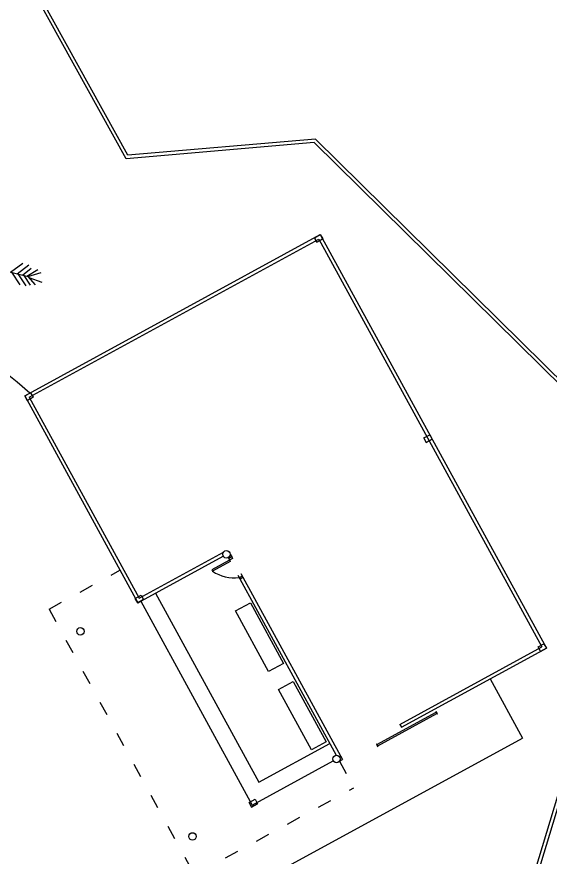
# Model space of a CAD drawing. Header units: millimetres. Extents: x 185 to 501, y 106 to 528.
# Drawn here: x 316.83 to 332.67, y 316.33 to 341.29 of the extents above; entities that cross this region are included whole.
import ezdxf

# ---------------------------------------------------------------- set-up
doc = ezdxf.new("R2010")
doc.units = ezdxf.units.MM
doc.linetypes.add('ACAD_ISO03W100', pattern=[30, 12, -18])
for name, color, linetype in [('arboles', 84, 'Continuous'), ('cerca', 50, 'Continuous'), ('columnas', 170, 'Continuous'), ('MUEBLES', 33, 'Continuous'), ('pavimento', 252, 'Continuous'), ('puertas', 240, 'Continuous'), ('texto', 7, 'Continuous')]:
    doc.layers.add(name, color=color, linetype=linetype)

msp = doc.modelspace()

# ---------------------------------------------------------------- linework, layer by layer
at = {"layer": 'arboles', "linetype": 'Continuous'}
for p, q in [((314.876, 334.164), (317.169, 333.578)), ((316.641, 333.713), (317.014, 333.976)), ((316.672, 333.705), (316.918, 333.33)), ((316.843, 333.662), (317.195, 333.927)), ((317.003, 333.621), (317.259, 333.825)), ((317.133, 333.588), (317.457, 333.788)), ((317.161, 333.58), (317.557, 333.703)), ((316.866, 333.656), (317.103, 333.305)), ((317.041, 333.611), (317.228, 333.327)), ((317.164, 333.58), (317.375, 333.331)), ((317.192, 333.547), (317.581, 333.407))]:
    msp.add_line(p, q, dxfattribs=at)
at = {"layer": 'cerca'}
for points in [[(368.113, 311.887), (362.012, 304.707), (346.536, 309.48), (340.942, 305.528), (330.846, 311.388), (335.757, 327.607), (325.661, 337.556), (320.077, 337.076), (310.774, 353.862)], [(368.063, 311.982), (361.979, 304.822), (346.519, 309.59), (340.937, 305.646), (330.964, 311.435), (335.871, 327.635), (325.698, 337.659), (320.133, 337.182), (310.865, 353.903)]]:
    msp.add_lwpolyline(points, dxfattribs=at)
at = {"layer": 'columnas'}
for p, q in [((325.667, 334.732), (325.843, 334.828)), ((325.667, 334.732), (325.739, 334.6)), ((325.739, 334.6), (325.915, 334.696)), ((325.843, 334.828), (325.915, 334.696)), ((317.067, 330.033), (317.242, 330.129)), ((317.067, 330.033), (317.139, 329.902)), ((317.139, 329.902), (317.314, 329.998)), ((317.242, 330.129), (317.314, 329.998)), ((328.916, 328.786), (329.091, 328.881)), ((328.916, 328.786), (328.988, 328.654)), ((328.988, 328.654), (329.163, 328.75)), ((329.091, 328.881), (329.163, 328.75)), ((320.351, 324.022), (320.527, 324.118)), ((320.351, 324.022), (320.423, 323.89)), ((320.423, 323.89), (320.599, 323.986)), ((320.527, 324.118), (320.599, 323.986)), ((332.307, 322.577), (332.483, 322.673)), ((332.307, 322.577), (332.379, 322.446)), ((332.379, 322.446), (332.555, 322.542)), ((332.483, 322.673), (332.555, 322.542)), ((323.733, 317.957), (323.908, 318.053)), ((323.908, 318.053), (323.98, 317.921)), ((323.733, 317.957), (323.805, 317.825)), ((323.805, 317.825), (323.98, 317.921))]:
    msp.add_line(p, q, dxfattribs=at)
at = {"layer": 'columnas', "color": 32, "linetype": 'ACAD_ISO03W100', "ltscale": 0.035}
for p, q in [((317.79, 323.705), (319.896, 324.856)), ((317.79, 323.705), (322.105, 315.807)), ((326.412, 319.186), (326.843, 318.396)), ((322.105, 315.807), (326.843, 318.396))]:
    msp.add_line(p, q, dxfattribs=at)
at = {"layer": 'columnas'}
for points in [[(325.667, 334.732), (325.843, 334.828), (325.915, 334.696), (325.739, 334.6)], [(317.067, 330.033), (317.242, 330.129), (317.314, 329.998), (317.139, 329.902)], [(328.916, 328.786), (329.091, 328.881), (329.163, 328.75), (328.988, 328.654)], [(320.351, 324.022), (320.527, 324.118), (320.599, 323.986), (320.423, 323.89)], [(332.307, 322.577), (332.483, 322.673), (332.555, 322.542), (332.379, 322.446)], [(323.733, 317.957), (323.908, 318.053), (323.98, 317.921), (323.805, 317.825)]]:
    msp.add_lwpolyline(points, close=True, dxfattribs=at)
for centre in [(323.056, 325.329), (318.722, 323.042), (326.323, 319.251), (322.049, 316.952)]:
    msp.add_circle(centre, 0.11, dxfattribs=at)
at = {"layer": 'MUEBLES'}
for p, q in [((320.95, 324.178), (324.018, 318.561)), ((320.511, 323.938), (323.819, 317.883)), ((324.018, 318.561), (326.124, 319.712)), ((323.819, 317.883), (326.226, 319.198))]:
    msp.add_line(p, q, dxfattribs=at)
for points in [[(323.327, 323.646), (323.766, 323.886), (324.748, 322.088), (324.309, 321.848)], [(324.599, 321.317), (325.038, 321.557), (326.02, 319.759), (325.581, 319.52)]]:
    msp.add_lwpolyline(points, close=True, dxfattribs=at)
at = {"layer": 'pavimento'}
for p in [(330.882, 321.628), (324.465, 315.843)]:
    msp.add_line(p, (331.841, 319.873), dxfattribs=at)
msp.add_arc((303.28, 314.073), 21.258, 49.0091, 92.0079, dxfattribs=at)
at = {"layer": 'puertas'}
for p, q in [((323.236, 325.207), (322.622, 324.872)), ((323.212, 325.251), (323.124, 325.203)), ((323.212, 325.251), (323.124, 325.203)), ((323.124, 325.203), (323.172, 325.115)), ((323.212, 325.251), (323.236, 325.207)), ((323.212, 325.251), (323.236, 325.207)), ((323.172, 325.115), (322.646, 324.828)), ((322.622, 324.872), (322.646, 324.828)), ((323.524, 324.681), (323.436, 324.633)), ((323.524, 324.681), (323.436, 324.633)), ((323.436, 324.633), (323.46, 324.589)), ((323.548, 324.637), (323.46, 324.589)), ((323.524, 324.681), (323.548, 324.637)), ((323.524, 324.681), (323.548, 324.637))]:
    msp.add_line(p, q, dxfattribs=at)
msp.add_arc((323.306, 325.832), 1.202, 236.6925, 276.0958, dxfattribs=at)
at = {"layer": 'texto'}
for p, q in [((317.067, 330.033), (325.843, 334.828)), ((317.203, 329.993), (325.803, 334.692)), ((325.803, 334.692), (332.419, 322.582)), ((325.843, 334.828), (332.555, 322.542)), ((317.067, 330.033), (320.423, 323.89)), ((317.203, 329.993), (320.463, 324.026)), ((320.423, 323.89), (322.959, 325.276)), ((320.463, 324.026), (322.967, 325.394)), ((323.109, 325.232), (323.124, 325.203)), ((323.166, 325.336), (323.212, 325.251)), ((323.391, 324.714), (326.316, 319.361)), ((323.479, 324.762), (326.5, 319.234)), ((323.434, 324.637), (323.436, 324.633)), ((328.207, 320.28), (332.419, 322.582)), ((328.255, 320.192), (332.555, 322.542)), ((327.526, 319.684), (329.281, 320.643)), ((327.55, 319.64), (329.305, 320.599)), ((329.281, 320.643), (329.305, 320.599)), ((328.207, 320.28), (328.255, 320.192)), ((327.526, 319.684), (327.55, 319.64)), ((326.412, 319.186), (326.5, 319.234))]:
    msp.add_line(p, q, dxfattribs=at)
for points in [[(329.287, 320.661), (329.275, 320.654), (329.311, 320.588), (329.323, 320.594)], [(327.52, 319.695), (327.508, 319.689), (327.544, 319.622), (327.556, 319.629)]]:
    msp.add_lwpolyline(points, close=True, dxfattribs=at)

doc.saveas('drawing.dxf')
